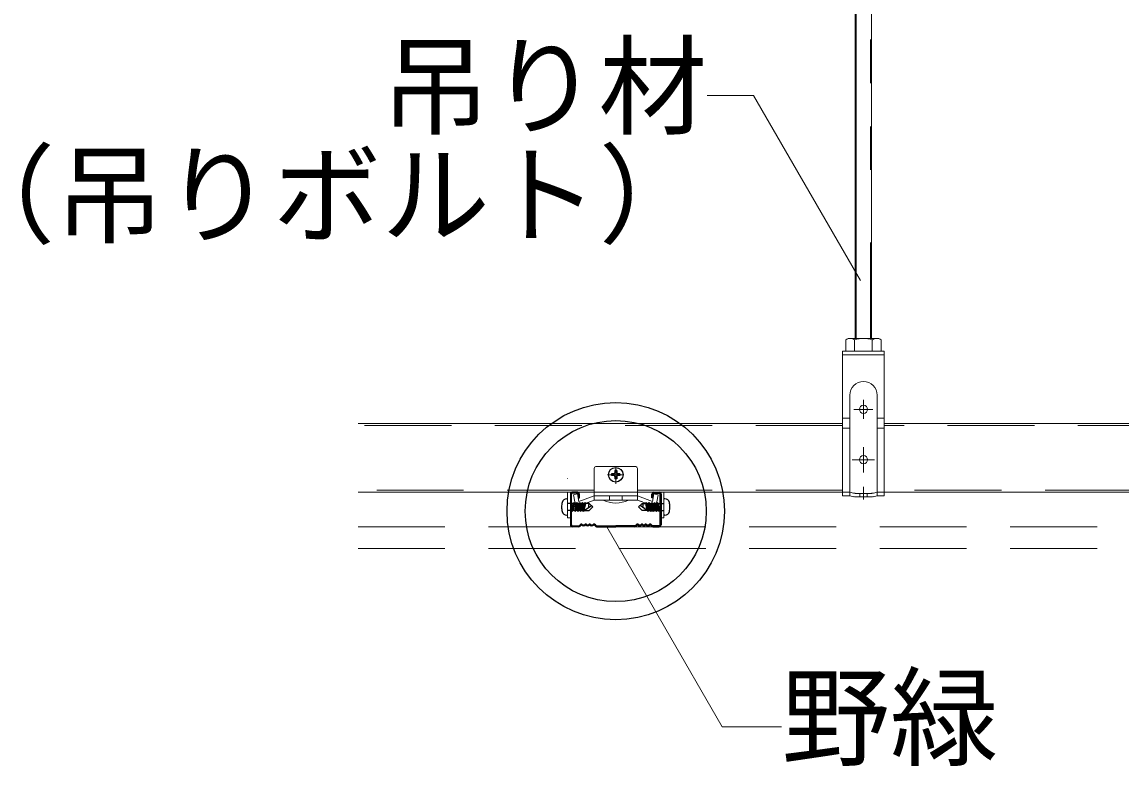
# Model space of a CAD drawing. Units: millimetres on the paper, with parts at other scales. Extents: x -195 to 195, y -140 to 138.
# Drawn here: x -118.86 to -103.68, y 15.74 to 26.01 of the extents above; entities that cross this region are included whole.
import ezdxf
from ezdxf.enums import TextEntityAlignment as Align

# ---------------------------------------------------------------- set-up
doc = ezdxf.new("R2010")
doc.units = ezdxf.units.MM
for name, pattern in [('CHAIN1', [8, 5, -1, 1, -1]), ('CHAIN2', [12, 9, -1, 1, -1]), ('DASHED1', [1.8, 1.2, -0.6]), ('DASHED2', [3, 2, -1]), ('DOUBLE_CHAIN1', [8.8, 5, -1, 0.6, -0.6, 0.6, -1])]:
    doc.linetypes.add(name, pattern=pattern)
for name, color, linetype, lineweight in [('7-0_中心線', 4, 'CHAIN1', 9), ('7-1_吊り材', 7, 'Continuous', 18), ('7-2_野縁受け', 3, 'Continuous', 18), ('7-3_野縁', 2, 'Continuous', 25), ('7-6_文字', 3, 'Continuous', 18), ('7-A_クリップ', 7, 'Continuous', 18), ('7-B_補強金具・金具・その他', 3, 'Continuous', 18), ('7-C_ビス・アンカーボルト・強調図形', 2, 'Continuous', 25), ('7-D_パネル', 4, 'Continuous', 9)]:
    doc.layers.add(name, color=color, linetype=linetype, lineweight=lineweight)
doc.styles.add('ＭＳ ゴシック', font='')
doc.styles.get('ＭＳ ゴシック').set_extended_font_data('MS Gothic')

msp = doc.modelspace()

# ---------------------------------------------------------------- linework, layer by layer
at = {"layer": '7-0_中心線'}
for p, q in [((-107.381, 20.661), (-107.118, 20.661)), ((-107.249, 20.792), (-107.249, 20.529)), ((-107.249, 20.14), (-107.249, 19.787)), ((-110.559, 19.758), (-110.781, 19.758)), ((-110.668, 19.853), (-110.668, 19.632)), ((-107.249, 19.592), (-107.249, 19.418))]:
    msp.add_line(p, q, dxfattribs=at)
at = {"layer": '7-0_中心線', "linetype": 'CHAIN2'}
msp.add_line((-107.403, 19.966), (-107.095, 19.966), dxfattribs=at)
at = {"layer": '7-1_吊り材'}
for p, q in [((-107.362, 31.766), (-107.362, 21.64)), ((-107.137, 31.766), (-107.137, 21.64)), ((-107.462, 21.64), (-107.494, 21.621)), ((-107.494, 21.563), (-107.494, 21.621)), ((-107.494, 21.463), (-107.494, 21.563)), ((-107.462, 21.64), (-107.037, 21.64)), ((-107.372, 21.563), (-107.372, 21.621)), ((-107.372, 21.463), (-107.372, 21.563)), ((-107.127, 21.563), (-107.127, 21.621)), ((-107.127, 21.463), (-107.127, 21.563)), ((-107.037, 21.64), (-107.004, 21.621)), ((-107.004, 21.563), (-107.004, 21.621)), ((-107.004, 21.463), (-107.004, 21.563)), ((-107.537, 21.463), (-107.537, 20.866)), ((-107.537, 21.463), (-107.537, 20.842)), ((-107.537, 21.463), (-106.962, 21.463)), ((-107.537, 21.463), (-107.537, 19.466)), ((-107.537, 21.413), (-106.962, 21.413)), ((-106.962, 21.463), (-106.962, 19.466)), ((-107.437, 20.858), (-107.437, 19.465)), ((-107.062, 20.858), (-107.062, 19.465)), ((-107.537, 20.54), (-107.437, 20.54)), ((-107.062, 20.54), (-106.962, 20.54)), ((-107.537, 20.402), (-107.437, 20.402)), ((-107.062, 20.402), (-106.962, 20.402)), ((-107.537, 19.466), (-107.437, 19.466)), ((-107.386, 19.455), (-107.437, 19.466)), ((-107.162, 19.451), (-107.337, 19.451)), ((-107.113, 19.455), (-107.062, 19.466)), ((-107.062, 19.466), (-106.962, 19.466))]:
    msp.add_line(p, q, dxfattribs=at)
at = {"layer": '7-1_吊り材', "linetype": 'DOUBLE_CHAIN1'}
for p, q in [((-107.348, 21.64), (-107.348, 31.766)), ((-107.151, 31.766), (-107.151, 21.64))]:
    msp.add_line(p, q, dxfattribs=at)
at = {"layer": '7-1_吊り材', "linetype": 'DASHED1'}
for p, q in [((-107.537, 19.516), (-107.437, 19.516)), ((-107.386, 19.505), (-107.437, 19.516)), ((-107.161, 19.5), (-107.337, 19.5)), ((-107.299, 19.5), (-107.299, 19.451)), ((-107.199, 19.5), (-107.199, 19.451)), ((-107.112, 19.505), (-107.061, 19.516)), ((-107.062, 19.516), (-106.962, 19.516))]:
    msp.add_line(p, q, dxfattribs=at)
at = {"layer": '7-1_吊り材'}
for centre in [(-107.249, 20.661), (-107.249, 19.966)]:
    msp.add_circle(centre, 0.0563, dxfattribs=at)
for centre, radius, start, end in [((-107.414, 21.471), 0.17, 96.3429, 118.0413), ((-107.437, 21.518), 0.122, 57.5712, 88.0446), ((-107.249, 21.235), 0.405, 72.412, 107.588), ((-107.061, 21.518), 0.122, 91.9554, 122.4288), ((-107.084, 21.471), 0.17, 61.9587, 83.6571), ((-107.249, 20.858), 0.188, 0, 180), ((-107.337, 19.701), 0.25, 258.6901, 270), ((-107.162, 19.701), 0.25, 270, 281.3099)]:
    msp.add_arc(centre, radius, start, end, dxfattribs=at)
at = {"layer": '7-1_吊り材', "linetype": 'DASHED1'}
for centre, start, end in [((-107.337, 19.75), 258.6741, 270), ((-107.161, 19.75), 270, 281.3913)]:
    msp.add_arc(centre, 0.25, start, end, dxfattribs=at)
at = {"layer": '7-2_野縁受け'}
for p, q in [((-107.537, 20.466), (-114.225, 20.466)), ((-97.684, 20.466), (-106.962, 20.466)), ((-110.968, 19.516), (-114.225, 19.516)), ((-107.537, 19.516), (-110.368, 19.516)), ((-101.743, 19.516), (-106.962, 19.516))]:
    msp.add_line(p, q, dxfattribs=at)
at = {"layer": '7-2_野縁受け', "linetype": 'DASHED1'}
for p, q in [((-107.537, 20.436), (-114.225, 20.436)), ((-97.689, 20.436), (-106.962, 20.436)), ((-110.968, 19.546), (-114.225, 19.546)), ((-110.968, 19.516), (-110.368, 19.516)), ((-107.537, 19.546), (-110.368, 19.546)), ((-101.743, 19.546), (-106.962, 19.546))]:
    msp.add_line(p, q, dxfattribs=at)
at = {"layer": '7-3_野縁'}
for p, q in [((-111.293, 19.491), (-111.293, 19.064)), ((-111.28, 19.066), (-111.28, 19.491)), ((-111.193, 19.516), (-111.268, 19.516)), ((-111.193, 19.503), (-111.268, 19.503)), ((-111.18, 19.441), (-111.18, 19.491)), ((-111.18, 19.441), (-111.168, 19.441)), ((-111.168, 19.441), (-111.168, 19.491)), ((-110.168, 19.441), (-110.168, 19.491)), ((-110.155, 19.441), (-110.168, 19.441)), ((-110.155, 19.441), (-110.155, 19.491)), ((-110.143, 19.516), (-110.068, 19.516)), ((-110.143, 19.503), (-110.068, 19.503)), ((-110.055, 19.065), (-110.055, 19.491)), ((-110.043, 19.491), (-110.043, 19.066)), ((-111.268, 19.053), (-111.178, 19.053)), ((-111.268, 19.053), (-111.178, 19.053)), ((-111.178, 19.04), (-111.268, 19.04)), ((-111.178, 19.04), (-111.268, 19.04)), ((-111.152, 19.074), (-111.169, 19.056)), ((-111.169, 19.056), (-111.152, 19.074)), ((-111.143, 19.065), (-111.16, 19.047)), ((-111.143, 19.065), (-111.16, 19.047)), ((-110.968, 19.065), (-110.95, 19.047)), ((-110.959, 19.074), (-110.941, 19.056)), ((-110.932, 19.053), (-110.668, 19.053)), ((-110.932, 19.04), (-110.668, 19.04)), ((-110.403, 19.053), (-110.668, 19.053)), ((-110.403, 19.04), (-110.668, 19.04)), ((-110.377, 19.074), (-110.394, 19.056)), ((-110.368, 19.065), (-110.385, 19.047)), ((-110.193, 19.065), (-110.175, 19.047)), ((-110.193, 19.065), (-110.175, 19.047)), ((-110.184, 19.074), (-110.166, 19.056)), ((-110.166, 19.056), (-110.184, 19.074)), ((-110.068, 19.053), (-110.157, 19.053)), ((-110.068, 19.053), (-110.157, 19.053)), ((-110.157, 19.04), (-110.068, 19.04)), ((-110.157, 19.04), (-110.068, 19.04))]:
    msp.add_line(p, q, dxfattribs=at)
for centre, radius, start, end in [((-111.268, 19.491), 0.025, 90.003, 180.003), ((-111.268, 19.491), 0.0125, 90.003, 180.003), ((-111.193, 19.491), 0.025, 0.003, 90.003), ((-111.193, 19.491), 0.0125, 0.003, 90.003), ((-110.143, 19.491), 0.025, 89.997, 179.997), ((-110.143, 19.491), 0.0125, 89.997, 179.997), ((-110.068, 19.491), 0.025, 359.997, 89.997), ((-110.068, 19.491), 0.0125, 359.997, 89.997), ((-111.268, 19.065), 0.025, 177.476, 270), ((-111.268, 19.065), 0.025, 177.476, 270), ((-111.268, 19.065), 0.0125, 177.476, 270), ((-111.268, 19.065), 0.0125, 177.476, 270), ((-111.178, 19.065), 0.0125, 270, 315), ((-111.178, 19.065), 0.0125, 270, 315), ((-111.178, 19.065), 0.025, 270, 315), ((-111.178, 19.065), 0.025, 270, 315), ((-111.143, 19.065), 0.0125, 46.3972, 135), ((-111.112, 19.098), 0.0453, 226.3972, 313.6028), ((-111.112, 19.098), 0.0328, 226.3972, 313.6028), ((-111.08, 19.065), 0.0125, 36.8699, 133.6028), ((-111.055, 19.084), 0.0313, 216.8699, 323.1301), ((-111.055, 19.084), 0.0188, 216.8699, 323.1301), ((-111.03, 19.065), 0.0125, 46.3972, 143.1301), ((-111.03, 19.065), 0.0125, 36.8699, 143.1301), ((-110.999, 19.098), 0.0453, 226.3972, 313.6028), ((-110.999, 19.098), 0.0328, 226.3972, 313.6028), ((-110.968, 19.065), 0.0125, 45, 133.6028), ((-110.932, 19.065), 0.025, 225, 270), ((-110.932, 19.065), 0.0125, 225, 270), ((-110.403, 19.065), 0.0125, 270, 315), ((-110.403, 19.065), 0.025, 270, 315), ((-110.368, 19.065), 0.0125, 46.3972, 135), ((-110.337, 19.098), 0.0453, 226.3972, 313.6028), ((-110.337, 19.098), 0.0328, 226.3972, 313.6028), ((-110.305, 19.065), 0.0125, 36.8699, 143.1301), ((-110.305, 19.065), 0.0125, 36.8699, 133.6028), ((-110.28, 19.084), 0.0313, 216.8699, 323.1301), ((-110.28, 19.084), 0.0188, 216.8699, 323.1301), ((-110.255, 19.065), 0.0125, 46.3972, 143.1301), ((-110.224, 19.098), 0.0453, 226.3972, 313.6028), ((-110.224, 19.098), 0.0328, 226.3972, 313.6028), ((-110.193, 19.065), 0.0125, 45, 133.6028), ((-110.157, 19.065), 0.025, 225, 270), ((-110.157, 19.065), 0.025, 225, 270), ((-110.157, 19.065), 0.0125, 225, 270), ((-110.157, 19.065), 0.0125, 225, 270), ((-110.068, 19.065), 0.0125, 270, 2.524), ((-110.068, 19.065), 0.025, 270, 2.524), ((-110.068, 19.065), 0.0125, 270, 2.524), ((-110.068, 19.065), 0.025, 270, 2.524)]:
    msp.add_arc(centre, radius, start, end, dxfattribs=at)
at = {"layer": '7-6_文字', "color": 7}
for p, q in [((-108.765, 24.993), (-109.406, 24.993)), ((-107.29, 22.438), (-108.765, 24.993))]:
    msp.add_line(p, q, dxfattribs=at)
msp.add_lwpolyline([(-110.793, 19.039), (-109.199, 16.277), (-108.381, 16.277)], dxfattribs=at)
at = {"layer": '7-A_クリップ'}
for p, q in [((-110.968, 19.846), (-110.968, 19.408)), ((-110.393, 19.871), (-110.943, 19.871)), ((-110.368, 19.846), (-110.368, 19.408)), ((-111.234, 19.382), (-111.252, 19.483)), ((-110.968, 19.466), (-111.177, 19.39)), ((-110.141, 19.493), (-110.084, 19.483)), ((-110.102, 19.382), (-110.084, 19.483)), ((-111.157, 19.338), (-110.965, 19.408)), ((-110.948, 19.408), (-110.968, 19.408)), ((-110.668, 19.408), (-110.948, 19.408)), ((-110.668, 19.408), (-110.387, 19.408)), ((-110.668, 19.408), (-110.387, 19.408)), ((-110.668, 19.408), (-110.368, 19.408)), ((-110.178, 19.338), (-110.37, 19.408))]:
    msp.add_line(p, q, dxfattribs=at)
at = {"layer": '7-A_クリップ', "linetype": 'DASHED1'}
for p, q in [((-110.968, 19.466), (-110.668, 19.466)), ((-110.755, 19.466), (-110.755, 19.408)), ((-110.368, 19.466), (-110.668, 19.466)), ((-110.58, 19.466), (-110.58, 19.408))]:
    msp.add_line(p, q, dxfattribs=at)
at = {"layer": '7-A_クリップ', "color": 4, "lineweight": 9}
for p, q in [((-110.404, 19.408), (-110.446, 19.408)), ((-110.339, 19.397), (-110.3, 19.383))]:
    msp.add_line(p, q, dxfattribs=at)
at = {"layer": '7-A_クリップ'}
for points in [[(-111.177, 19.39), (-111.195, 19.493), (-111.252, 19.483)], [(-110.368, 19.466), (-110.159, 19.39), (-110.141, 19.493)]]:
    msp.add_lwpolyline(points, dxfattribs=at)
for centre, radius, start, end in [((-110.943, 19.846), 0.025, 90, 180), ((-110.393, 19.846), 0.025, 0, 90), ((-111.177, 19.392), 0.0575, 190, 290), ((-110.668, 19.758), 0.391, 243.4349, 296.565), ((-110.158, 19.392), 0.0575, 250, 350)]:
    msp.add_arc(centre, radius, start, end, dxfattribs=at)
at = {"layer": '7-B_補強金具・金具・その他'}
for p, q in [((-111.333, 19.516), (-111.333, 19.163)), ((-111.293, 19.516), (-111.293, 19.163)), ((-110.043, 19.516), (-110.043, 19.163)), ((-110.003, 19.516), (-110.003, 19.163)), ((-111.333, 19.163), (-111.293, 19.163)), ((-110.043, 19.163), (-110.003, 19.163))]:
    msp.add_line(p, q, dxfattribs=at)
msp.add_arc((-111.253, 19.708), 0.08, 179.1808, 180.0024, dxfattribs=at)
at = {"layer": '7-C_ビス・アンカーボルト・強調図形'}
for p, q in [((-110.725, 19.771), (-110.725, 19.746)), ((-110.693, 19.771), (-110.725, 19.771)), ((-110.693, 19.746), (-110.725, 19.746)), ((-110.68, 19.816), (-110.68, 19.783)), ((-110.655, 19.816), (-110.68, 19.816)), ((-110.655, 19.816), (-110.655, 19.783)), ((-110.61, 19.771), (-110.643, 19.771)), ((-110.61, 19.746), (-110.643, 19.746)), ((-110.61, 19.771), (-110.61, 19.746)), ((-110.68, 19.733), (-110.68, 19.701)), ((-110.655, 19.701), (-110.68, 19.701)), ((-110.655, 19.733), (-110.655, 19.701)), ((-111.345, 19.425), (-111.333, 19.425)), ((-111.259, 19.359), (-111.28, 19.359)), ((-111.273, 19.265), (-111.259, 19.336)), ((-111.267, 19.25), (-111.259, 19.288)), ((-111.259, 19.288), (-111.241, 19.375)), ((-111.254, 19.36), (-111.241, 19.375)), ((-111.254, 19.266), (-111.235, 19.36)), ((-111.235, 19.36), (-111.241, 19.375)), ((-111.216, 19.36), (-111.235, 19.36)), ((-111.235, 19.266), (-111.216, 19.36)), ((-111.229, 19.25), (-111.204, 19.375)), ((-111.216, 19.36), (-111.204, 19.375)), ((-111.216, 19.266), (-111.197, 19.36)), ((-111.197, 19.36), (-111.204, 19.375)), ((-111.178, 19.36), (-111.197, 19.36)), ((-111.197, 19.266), (-111.178, 19.36)), ((-111.191, 19.25), (-111.166, 19.375)), ((-111.178, 19.36), (-111.166, 19.375)), ((-111.178, 19.266), (-111.159, 19.36)), ((-111.159, 19.36), (-111.166, 19.375)), ((-111.14, 19.36), (-111.159, 19.36)), ((-111.159, 19.266), (-111.14, 19.36)), ((-111.153, 19.25), (-111.128, 19.375)), ((-111.14, 19.36), (-111.128, 19.375)), ((-111.14, 19.266), (-111.121, 19.36)), ((-111.121, 19.36), (-111.128, 19.375)), ((-111.103, 19.36), (-111.121, 19.36)), ((-111.121, 19.266), (-111.103, 19.36)), ((-111.115, 19.25), (-111.09, 19.375)), ((-111.103, 19.36), (-111.09, 19.375)), ((-111.102, 19.266), (-111.083, 19.36)), ((-111.102, 19.266), (-111.004, 19.333)), ((-111.083, 19.36), (-111.09, 19.375)), ((-111.033, 19.363), (-111.085, 19.363)), ((-110.983, 19.313), (-111.033, 19.363)), ((-111.033, 19.263), (-110.983, 19.313)), ((-110.352, 19.313), (-110.302, 19.363)), ((-110.302, 19.263), (-110.352, 19.313)), ((-110.233, 19.266), (-110.332, 19.333)), ((-110.302, 19.363), (-110.251, 19.363)), ((-110.252, 19.36), (-110.246, 19.375)), ((-110.233, 19.266), (-110.252, 19.36)), ((-110.233, 19.36), (-110.246, 19.375)), ((-110.221, 19.25), (-110.246, 19.375)), ((-110.233, 19.36), (-110.214, 19.36)), ((-110.214, 19.266), (-110.233, 19.36)), ((-110.214, 19.36), (-110.208, 19.375)), ((-110.196, 19.266), (-110.214, 19.36)), ((-110.195, 19.36), (-110.208, 19.375)), ((-110.183, 19.25), (-110.208, 19.375)), ((-110.195, 19.36), (-110.176, 19.36)), ((-110.176, 19.266), (-110.195, 19.36)), ((-110.176, 19.36), (-110.17, 19.375)), ((-110.158, 19.266), (-110.176, 19.36)), ((-110.157, 19.36), (-110.17, 19.375)), ((-110.145, 19.25), (-110.17, 19.375)), ((-110.157, 19.36), (-110.139, 19.36)), ((-110.139, 19.266), (-110.157, 19.36)), ((-110.139, 19.36), (-110.132, 19.375)), ((-110.12, 19.266), (-110.139, 19.36)), ((-110.119, 19.36), (-110.132, 19.375)), ((-110.107, 19.25), (-110.132, 19.375)), ((-110.119, 19.36), (-110.101, 19.36)), ((-110.101, 19.266), (-110.119, 19.36)), ((-110.101, 19.36), (-110.094, 19.375)), ((-110.082, 19.266), (-110.101, 19.36)), ((-110.082, 19.36), (-110.094, 19.375)), ((-110.077, 19.288), (-110.094, 19.375)), ((-110.077, 19.359), (-110.056, 19.359)), ((-110.062, 19.265), (-110.077, 19.336)), ((-110.069, 19.25), (-110.077, 19.288)), ((-109.99, 19.425), (-110.003, 19.425)), ((-111.345, 19.2), (-111.333, 19.2)), ((-111.259, 19.265), (-111.28, 19.265)), ((-111.267, 19.25), (-111.273, 19.265)), ((-111.267, 19.25), (-111.259, 19.259)), ((-111.259, 19.26), (-111.254, 19.266)), ((-111.235, 19.266), (-111.259, 19.266)), ((-111.229, 19.25), (-111.235, 19.266)), ((-111.229, 19.25), (-111.216, 19.266)), ((-111.197, 19.266), (-111.216, 19.266)), ((-111.191, 19.25), (-111.197, 19.266)), ((-111.191, 19.25), (-111.178, 19.266)), ((-111.159, 19.266), (-111.178, 19.266)), ((-111.153, 19.25), (-111.159, 19.266)), ((-111.153, 19.25), (-111.14, 19.266)), ((-111.121, 19.266), (-111.14, 19.266)), ((-111.115, 19.25), (-111.121, 19.266)), ((-111.115, 19.25), (-111.102, 19.266)), ((-111.105, 19.263), (-111.033, 19.263)), ((-110.231, 19.263), (-110.302, 19.263)), ((-110.221, 19.25), (-110.233, 19.266)), ((-110.221, 19.25), (-110.214, 19.266)), ((-110.214, 19.266), (-110.196, 19.266)), ((-110.183, 19.25), (-110.196, 19.266)), ((-110.183, 19.25), (-110.176, 19.266)), ((-110.176, 19.266), (-110.158, 19.266)), ((-110.145, 19.25), (-110.158, 19.266)), ((-110.145, 19.25), (-110.139, 19.266)), ((-110.139, 19.266), (-110.12, 19.266)), ((-110.107, 19.25), (-110.12, 19.266)), ((-110.107, 19.25), (-110.101, 19.266)), ((-110.101, 19.266), (-110.077, 19.266)), ((-110.077, 19.26), (-110.082, 19.266)), ((-110.077, 19.265), (-110.056, 19.265)), ((-110.069, 19.25), (-110.077, 19.259)), ((-110.069, 19.25), (-110.062, 19.265)), ((-109.99, 19.2), (-110.003, 19.2))]:
    msp.add_line(p, q, dxfattribs=at)
at = {"layer": '7-C_ビス・アンカーボルト・強調図形', "linetype": 'DASHED2'}
for p, q in [((-111.333, 19.359), (-111.333, 19.359)), ((-111.28, 19.359), (-111.333, 19.359)), ((-110.056, 19.359), (-110.003, 19.359)), ((-110.003, 19.359), (-110.002, 19.359)), ((-111.333, 19.266), (-111.333, 19.266)), ((-111.28, 19.265), (-111.333, 19.265)), ((-110.056, 19.265), (-110.003, 19.265)), ((-110.003, 19.266), (-110.003, 19.266))]:
    msp.add_line(p, q, dxfattribs=at)
at = {"layer": '7-C_ビス・アンカーボルト・強調図形'}
for points in [[(-111.259, 19.336), (-111.254, 19.359), (-111.259, 19.359)], [(-110.077, 19.336), (-110.081, 19.359), (-110.077, 19.359)]]:
    msp.add_lwpolyline(points, dxfattribs=at)
for centre, radius in [((-110.668, 19.256), 1.5), ((-110.668, 19.256), 1.25), ((-110.668, 19.758), 0.1)]:
    msp.add_circle(centre, radius, dxfattribs=at)
for centre, radius, start, end in [((-110.693, 19.783), 0.0125, 270, 0), ((-110.693, 19.733), 0.0125, 0, 90), ((-110.643, 19.783), 0.0125, 180, 270), ((-110.643, 19.733), 0.0125, 90, 180), ((-111.15, 19.313), 0.266, 166.104, 180), ((-111.15, 19.313), 0.266, 180, 193.8961), ((-111.345, 19.361), 0.0641, 90, 166.104), ((-111.004, 19.333), 0.0415, 135, 214.5524), ((-110.332, 19.333), 0.0415, 325.4476, 45), ((-109.99, 19.361), 0.0641, 13.896, 90), ((-110.186, 19.313), 0.266, 360, 13.896), ((-110.186, 19.313), 0.266, 346.1039, 0), ((-111.345, 19.264), 0.0641, 193.8961, 270), ((-109.99, 19.264), 0.0641, 270, 346.1039)]:
    msp.add_arc(centre, radius, start, end, dxfattribs=at)
at = {"layer": '7-D_パネル', "linetype": 'DASHED1'}
for p, q in [((-114.225, 19.041), (-55.735, 19.041)), ((-114.225, 18.741), (-55.735, 18.741))]:
    msp.add_line(p, q, dxfattribs=at)

# ---------------------------------------------------------------- texts
at = {"layer": '7-6_文字', "color": 7, "style": 'ＭＳ ゴシック'}
for s, p in [('吊り材', (-113.906, 24.243)), ('（吊りボルト）', (-119.906, 22.743)), ('野緑', (-108.381, 15.527))]:
    msp.add_text(s, height=1.1, dxfattribs=at).set_placement(p, align=Align.BOTTOM_LEFT)

doc.saveas('drawing.dxf')
